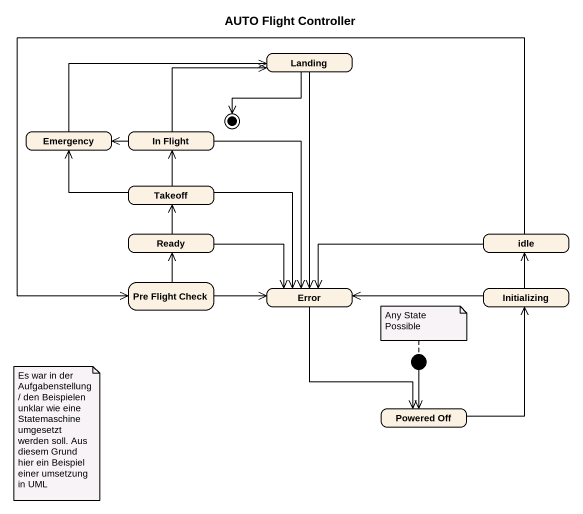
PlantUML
@startuml
title AUTO Flight Controller
hide empty description
state Landing
state Emergency
state "In Flight" as In_Flight
state Takeoff
state Ready
state idle
state "Pre Flight Check" as Pre_Flight_Check
state Error
state Initializing
state initial1 <<start>>
state "Powered Off" as Powered_Off
Landing --> Error
Emergency -right-> Landing
In_Flight -right-> Landing
In_Flight -left-> Emergency
In_Flight --> Error
Takeoff -left-> Emergency
Takeoff -up-> In_Flight
Takeoff --> Error
Ready -up-> Takeoff
Ready -right-> Error
idle -left-> Pre_Flight_Check
idle -left-> Error
Pre_Flight_Check -up-> Ready
Pre_Flight_Check -right-> Error
Error --> Powered_Off
Initializing -up-> idle
Initializing -left-> Error
initial1 --> Powered_Off
Powered_Off -up-> Initializing
Landing --> [*]
note top of initial1 : Any State Possible
note as N2
  Es war in der Aufgabenstellung / den Beispielen unklar wie eine Statemaschine umgesetzt werden soll. Aus diesem Grund hier ein Beispiel einer umsetzung in UML
end note
@enduml
